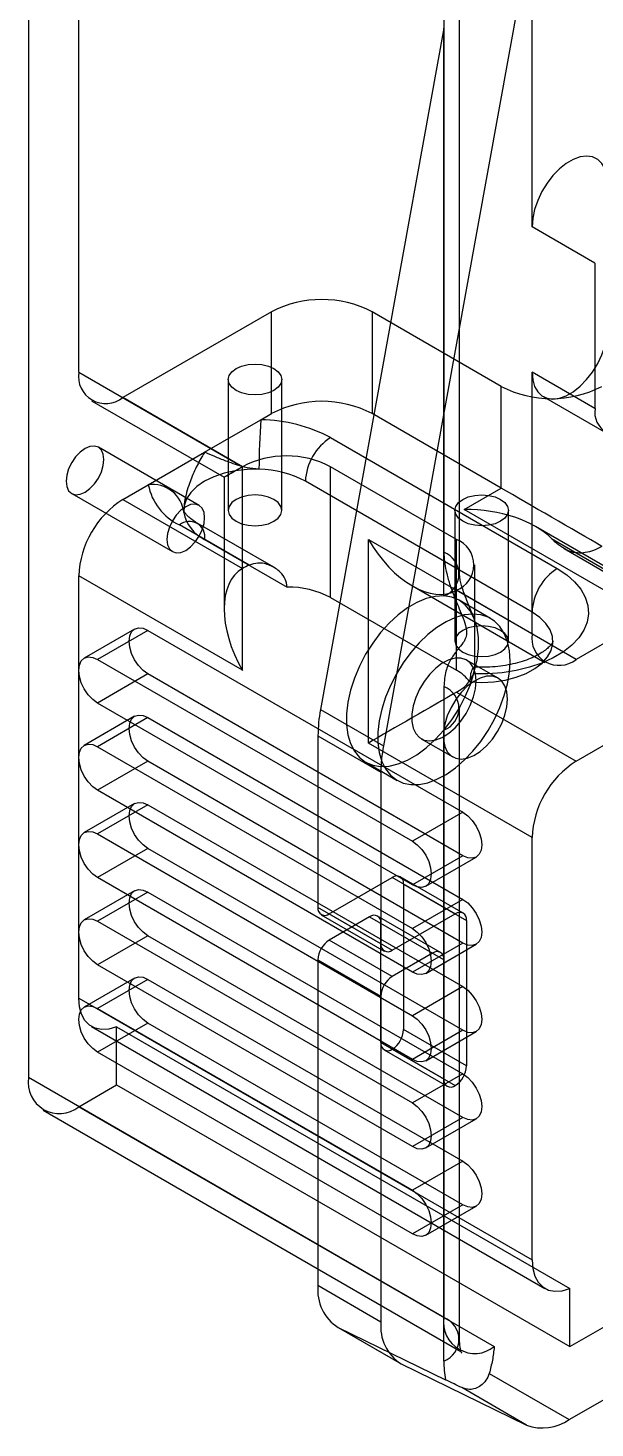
# Model space of a CAD drawing. Header units: millimetres. Extents: x -67 to 338, y -112 to 327.
# Drawn here: x 254.7 to 286.6, y -111.6 to -33 of the extents above; entities that cross this region are included whole.
import ezdxf

# ---------------------------------------------------------------- set-up
doc = ezdxf.new("R2010")
doc.units = ezdxf.units.MM

msp = doc.modelspace()

# ---------------------------------------------------------------- linework, layer by layer
at = {"color": 7, "linetype": 'Continuous', "lineweight": 25}
for p, q in [((254.743, -9.827), (254.743, -91.889)), ((257.571, -52.287), (257.571, -11.052)), ((278.077, -23.297), (278.077, -62.396)), ((278.956, -63.621), (278.956, -24.522)), ((283.027, -44.119), (283.027, -25.747)), ((283.096, -26.819), (274.681, -73.264)), ((278.077, -32.964), (271.145, -71.223)), ((278.077, -64.845), (278.077, -32.964)), ((286.562, -46.16), (283.027, -44.119)), ((286.562, -46.16), (286.562, -54.326)), ((320.15, -48.41), (285.502, -68.412)), ((268.39, -48.899), (260.046, -53.716)), ((268.39, -54.615), (268.39, -48.899)), ((281.294, -53.083), (274.047, -48.899)), ((274.047, -48.899), (274.047, -54.615)), ((257.571, -52.287), (266.763, -57.594)), ((283.027, -66.982), (283.027, -52.285)), ((286.562, -54.326), (283.027, -52.285)), ((265.971, -52.696), (265.971, -60.045)), ((268.971, -60.045), (268.971, -52.696)), ((281.294, -58.799), (281.294, -53.083)), ((258.296, -53.889), (265.738, -58.186)), ((266.763, -57.594), (260.046, -53.716)), ((283.648, -53.658), (287.184, -55.699)), ((285.502, -74.127), (320.15, -54.125)), ((264.642, -56.779), (267.804, -54.953)), ((267.804, -54.953), (268.39, -54.615)), ((281.294, -58.799), (274.047, -54.615)), ((264.331, -59.765), (258.675, -56.5)), ((271.713, -55.962), (284.441, -63.31)), ((261.48, -58.604), (264.642, -56.779)), ((266.763, -69.025), (266.763, -57.594)), ((278.784, -61.676), (271.713, -57.594)), ((271.713, -64.943), (271.713, -57.594)), ((260.046, -59.432), (261.48, -58.604)), ((265.738, -58.186), (265.738, -65.576)), ((283.027, -65.759), (270.299, -58.412)), ((279.224, -59.995), (281.294, -58.799)), ((257.175, -59.098), (262.831, -62.363)), ((260.046, -59.432), (266.763, -63.31)), ((278.698, -60.043), (278.698, -67.392)), ((288.174, -65.161), (279.224, -59.995)), ((281.698, -67.392), (281.698, -60.043)), ((267.142, -63.12), (263.228, -60.861)), ((268.519, -63.239), (264.228, -60.762)), ((288.174, -63.809), (283.224, -60.951)), ((264.642, -61.677), (269.274, -64.351)), ((273.834, -61.676), (283.027, -66.982)), ((273.834, -73.107), (273.834, -61.676)), ((278.784, -69.025), (278.784, -61.676)), ((284.123, -61.628), (288.037, -63.887)), ((284.823, -62.189), (287.901, -63.966)), ((279.809, -68.929), (279.809, -63.105)), ((257.571, -87.428), (257.571, -63.719)), ((266.763, -69.025), (257.571, -63.719)), ((276.31, -64.288), (283.752, -68.585)), ((271.713, -64.943), (278.784, -69.025)), ((285.502, -68.412), (278.784, -64.534)), ((280.702, -66.109), (278.934, -65.089)), ((260.71, -66.706), (257.882, -68.339)), ((261.46, -66.78), (258.632, -68.413)), ((261.46, -66.78), (279.138, -76.985)), ((258.632, -68.413), (276.309, -78.618)), ((281.12, -69.468), (279.352, -68.448)), ((261.46, -69.23), (258.632, -70.863)), ((279.138, -79.435), (261.46, -69.23)), ((278.077, -69.935), (278.077, -105.36)), ((278.784, -70.249), (285.502, -74.127)), ((276.309, -81.068), (258.632, -70.863)), ((271.145, -71.223), (274.681, -73.264)), ((278.956, -106.584), (278.956, -71.16)), ((260.71, -71.605), (257.882, -73.238)), ((261.46, -71.679), (258.632, -73.312)), ((261.46, -71.679), (279.138, -81.885)), ((271.006, -72.697), (271.006, -82.332)), ((271.006, -72.697), (274.542, -74.738)), ((276.802, -72.864), (278.57, -73.885)), ((278.077, -107.809), (278.077, -72.385)), ((258.632, -73.312), (276.309, -83.517)), ((283.027, -78.414), (273.834, -73.107)), ((261.46, -74.129), (258.632, -75.762)), ((279.138, -84.334), (261.46, -74.129)), ((273.685, -74.182), (275.452, -75.203)), ((274.542, -74.738), (274.542, -84.373)), ((276.309, -85.967), (258.632, -75.762)), ((260.71, -76.504), (257.882, -78.137)), ((261.46, -76.579), (258.632, -78.212)), ((261.46, -76.579), (279.138, -86.784)), ((279.138, -76.985), (276.309, -78.618)), ((258.632, -78.212), (276.309, -88.417)), ((283.027, -102.123), (283.027, -78.414)), ((261.46, -79.028), (258.632, -80.661)), ((279.138, -89.233), (261.46, -79.028)), ((279.138, -79.435), (276.309, -81.068)), ((277.059, -81.142), (279.888, -79.509)), ((276.309, -90.866), (258.632, -80.661)), ((271.642, -82.7), (275.178, -80.659)), ((278.714, -82.7), (275.178, -80.659)), ((279.163, -82.655), (275.628, -80.614)), ((260.71, -81.404), (257.882, -83.037)), ((261.46, -81.478), (258.632, -83.111)), ((261.46, -81.478), (279.138, -91.683)), ((275.814, -81.026), (275.814, -89.192)), ((275.814, -81.026), (279.35, -83.067)), ((274.542, -84.373), (271.006, -82.332)), ((279.138, -81.885), (276.309, -83.517)), ((258.632, -83.111), (276.309, -93.316)), ((271.192, -82.744), (274.728, -84.785)), ((271.642, -82.7), (275.178, -84.741)), ((273.905, -82.863), (271.642, -84.169)), ((273.905, -82.863), (277.441, -84.904)), ((277.891, -84.86), (274.355, -82.819)), ((274.542, -89.926), (274.542, -83.231)), ((278.077, -85.272), (274.542, -83.231)), ((275.178, -84.741), (278.714, -82.7)), ((279.35, -83.067), (279.35, -91.233)), ((261.46, -83.928), (258.632, -85.56)), ((279.138, -94.133), (261.46, -83.928)), ((275.178, -86.21), (271.642, -84.169)), ((279.138, -84.334), (276.309, -85.967)), ((277.059, -86.041), (279.888, -84.408)), ((276.309, -95.766), (258.632, -85.56)), ((271.006, -85.272), (271.006, -103.571)), ((271.006, -85.272), (274.542, -87.313)), ((277.441, -84.904), (275.178, -86.21)), ((278.077, -91.967), (278.077, -85.272)), ((260.71, -86.303), (257.882, -87.936)), ((261.46, -86.377), (258.632, -88.01)), ((261.46, -86.377), (279.138, -96.582)), ((279.138, -86.784), (276.309, -88.417)), ((285.116, -111.093), (327.606, -86.564)), ((285.148, -106.993), (320.504, -86.583)), ((257.571, -87.428), (283.027, -102.123)), ((258.632, -88.01), (276.309, -98.215)), ((274.542, -87.313), (274.542, -105.612)), ((258.296, -89.03), (283.752, -103.725)), ((261.46, -88.827), (258.632, -90.46)), ((259.692, -92.298), (259.692, -89.032)), ((259.692, -89.032), (285.148, -103.727)), ((279.138, -99.032), (261.46, -88.827)), ((279.35, -91.233), (275.814, -89.192)), ((279.138, -89.233), (276.309, -90.866)), ((277.059, -90.941), (279.888, -89.308)), ((274.542, -89.926), (278.077, -91.967)), ((274.728, -90.338), (278.264, -92.379)), ((275.178, -90.294), (278.714, -92.335)), ((276.309, -100.665), (258.632, -90.46)), ((278.077, -105.36), (254.743, -91.889)), ((279.138, -91.683), (276.309, -93.316)), ((257.571, -93.522), (259.692, -92.298)), ((259.692, -92.298), (285.148, -106.993)), ((257.571, -93.522), (280.906, -106.993)), ((255.571, -93.72), (278.906, -107.191)), ((279.138, -94.133), (276.309, -95.766)), ((277.059, -95.84), (279.888, -94.207)), ((279.138, -96.582), (276.309, -98.215)), ((279.138, -99.032), (276.309, -100.665)), ((277.059, -100.739), (279.888, -99.106)), ((274.542, -105.612), (271.006, -103.571)), ((285.148, -106.993), (285.148, -103.727)), ((272.042, -105.86), (275.577, -107.901)), ((272.143, -105.914), (278.17, -108.859)), ((272.143, -105.914), (275.679, -107.955)), ((275.679, -107.955), (282.718, -111.395)), ((280.624, -108.5), (285.116, -111.093)), ((282.718, -111.395), (279.076, -109.292))]:
    msp.add_line(p, q, dxfattribs=at)
at = {"color": 7, "linetype": 'Continuous', "lineweight": 25, "flags": 128}
for points in [[(287.27, -41.67), (287.233, -41.241), (287.126, -40.868), (286.952, -40.564), (286.716, -40.339), (286.427, -40.202), (286.094, -40.156), (285.729, -40.203), (285.344, -40.342), (284.952, -40.568), (284.568, -40.874), (284.203, -41.248), (283.87, -41.678), (283.581, -42.149), (283.345, -42.646), (283.17, -43.152), (283.063, -43.648), (283.027, -44.119)], [(283.027, -52.285), (283.063, -52.714), (283.17, -53.087), (283.345, -53.391), (283.581, -53.615), (283.87, -53.753), (284.203, -53.799), (284.568, -53.751), (284.952, -53.612), (285.344, -53.386), (285.729, -53.081), (286.094, -52.707), (286.427, -52.277), (286.716, -51.805), (286.952, -51.308), (287.126, -50.803), (287.233, -50.306), (287.27, -49.835)], [(266.41, -52.083), (266.721, -51.946), (267.082, -51.859), (267.471, -51.83), (267.859, -51.859), (268.221, -51.946), (268.531, -52.083), (268.77, -52.263), (268.919, -52.472), (268.971, -52.696), (268.919, -52.92), (268.77, -53.129), (268.531, -53.308), (268.221, -53.446), (267.859, -53.532), (267.471, -53.562), (267.082, -53.532), (266.721, -53.446), (266.41, -53.308), (266.171, -53.129), (266.022, -52.92), (265.971, -52.696), (266.022, -52.472), (266.171, -52.263), (266.41, -52.083)], [(258.985, -57.186), (258.949, -56.89), (258.843, -56.656), (258.675, -56.5), (258.455, -56.432), (258.199, -56.457), (257.925, -56.574), (257.65, -56.774), (257.394, -57.044), (257.175, -57.366), (257.006, -57.717), (256.9, -58.073), (256.864, -58.411), (256.9, -58.707), (257.006, -58.941), (257.175, -59.098), (257.394, -59.166), (257.65, -59.14), (257.925, -59.023), (258.199, -58.823), (258.455, -58.553), (258.675, -58.232), (258.843, -57.881), (258.949, -57.524), (258.985, -57.186)], [(267.693, -57.739), (267.021, -57.75), (266.362, -57.826), (265.734, -57.964), (265.156, -58.161), (264.642, -58.412), (264.208, -58.708), (263.867, -59.042), (263.627, -59.405), (263.496, -59.785), (263.477, -60.173)], [(264.642, -60.452), (264.606, -60.156), (264.5, -59.922), (264.331, -59.765), (264.112, -59.697), (263.856, -59.723), (263.581, -59.839), (263.307, -60.04), (263.051, -60.31), (262.831, -60.631), (262.663, -60.982), (262.557, -61.339), (262.521, -61.677), (262.557, -61.973), (262.663, -62.207), (262.831, -62.363), (263.051, -62.431), (263.307, -62.406), (263.581, -62.289), (263.856, -62.089), (264.112, -61.819), (264.331, -61.497), (264.5, -61.146), (264.606, -60.79), (264.642, -60.452)], [(268.531, -60.657), (268.77, -60.477), (268.919, -60.269), (268.971, -60.045), (268.919, -59.82), (268.77, -59.612), (268.531, -59.432), (268.221, -59.295), (267.859, -59.208), (267.471, -59.179), (267.082, -59.208), (266.721, -59.295), (266.41, -59.432), (266.171, -59.612), (266.022, -59.82), (265.971, -60.045), (266.022, -60.269), (266.171, -60.477), (266.41, -60.657), (266.721, -60.794), (267.082, -60.881), (267.471, -60.91), (267.859, -60.881), (268.221, -60.794), (268.531, -60.657)], [(279.138, -59.431), (279.448, -59.293), (279.81, -59.207), (280.198, -59.177), (280.587, -59.207), (280.948, -59.293), (281.259, -59.431), (281.497, -59.61), (281.647, -59.819), (281.698, -60.043), (281.647, -60.267), (281.497, -60.476), (281.259, -60.656), (280.948, -60.793), (280.587, -60.88), (280.198, -60.909), (279.81, -60.88), (279.448, -60.793), (279.138, -60.656), (278.899, -60.476), (278.75, -60.267), (278.698, -60.043), (278.75, -59.819), (278.899, -59.61), (279.138, -59.431)], [(284.441, -63.31), (284.974, -63.662), (285.42, -64.053), (285.77, -64.474), (286.019, -64.919), (286.162, -65.38), (286.197, -65.847), (286.121, -66.313), (285.938, -66.768), (285.65, -67.205), (285.263, -67.616), (284.784, -67.993), (284.221, -68.329), (283.584, -68.619), (282.886, -68.856), (282.139, -69.037), (281.356, -69.158), (280.553, -69.217), (279.743, -69.213)], [(278.077, -64.845), (277.595, -64.872), (277.088, -64.995), (276.564, -65.212), (276.035, -65.519), (275.512, -65.909), (275.005, -66.375), (274.524, -66.907), (274.08, -67.495), (273.681, -68.126), (273.335, -68.787), (273.05, -69.466), (272.83, -70.148), (272.682, -70.82), (272.606, -71.468), (272.606, -72.078), (272.682, -72.639), (272.83, -73.14), (273.05, -73.569), (273.335, -73.918), (273.681, -74.18), (274.08, -74.35), (274.524, -74.425), (275.005, -74.402), (275.512, -74.283), (276.035, -74.069), (276.564, -73.765), (277.088, -73.378), (277.595, -72.914), (278.077, -72.385)], [(278.077, -72.385), (278.525, -71.796), (278.928, -71.163), (279.277, -70.499), (279.565, -69.817), (279.786, -69.131), (279.936, -68.456), (280.012, -67.805), (280.012, -67.191), (279.936, -66.628), (279.786, -66.126), (279.565, -65.696), (279.277, -65.346), (278.928, -65.085), (278.525, -64.917), (278.077, -64.845)], [(281.789, -68.513), (281.753, -67.937), (281.646, -67.414), (281.468, -66.955), (281.225, -66.567), (280.921, -66.259), (280.561, -66.036), (280.153, -65.904), (279.704, -65.864), (279.224, -65.917), (278.722, -66.062), (278.207, -66.297), (277.689, -66.617), (277.179, -67.015), (276.686, -67.484), (276.221, -68.015), (275.792, -68.597), (275.407, -69.22), (275.074, -69.87), (274.799, -70.536), (274.589, -71.204), (274.446, -71.861), (274.374, -72.495), (274.374, -73.093), (274.446, -73.644), (274.589, -74.136), (274.799, -74.561), (275.074, -74.909), (275.407, -75.175), (275.792, -75.353), (276.221, -75.44), (276.686, -75.433), (277.179, -75.334), (277.689, -75.143), (278.207, -74.865), (278.722, -74.506), (279.224, -74.071), (279.704, -73.57), (280.153, -73.012), (280.561, -72.408), (280.921, -71.77), (281.225, -71.11), (281.468, -70.442), (281.646, -69.778), (281.753, -69.13), (281.789, -68.513)], [(279.535, -69.669), (280.205, -69.701), (280.874, -69.668), (281.524, -69.571), (282.137, -69.412), (282.696, -69.196), (283.184, -68.929), (283.587, -68.619), (283.895, -68.274), (284.099, -67.905), (284.192, -67.52), (284.173, -67.133), (284.042, -66.752), (283.802, -66.39), (283.46, -66.056), (283.027, -65.759)], [(261.46, -69.23), (261.186, -69.03), (260.93, -68.76), (260.71, -68.438), (260.542, -68.087), (260.436, -67.731), (260.399, -67.393), (260.436, -67.097), (260.542, -66.862), (260.71, -66.706), (260.93, -66.638), (261.186, -66.663), (261.46, -66.78)], [(281.259, -68.005), (281.497, -67.825), (281.647, -67.616), (281.698, -67.392), (281.647, -67.168), (281.497, -66.959), (281.259, -66.78), (280.948, -66.642), (280.587, -66.556), (280.198, -66.526), (279.81, -66.556), (279.448, -66.642), (279.138, -66.78), (278.899, -66.959), (278.75, -67.168), (278.698, -67.392), (278.75, -67.616), (278.899, -67.825), (279.138, -68.005), (279.448, -68.142), (279.81, -68.229), (280.198, -68.258), (280.587, -68.229), (280.948, -68.142), (281.259, -68.005)], [(258.632, -70.863), (258.357, -70.662), (258.101, -70.392), (257.882, -70.071), (257.713, -69.72), (257.607, -69.363), (257.571, -69.026), (257.607, -68.729), (257.713, -68.495), (257.882, -68.339), (258.101, -68.271), (258.357, -68.296), (258.632, -68.413)], [(279.88, -69.615), (279.843, -69.217), (279.734, -68.878), (279.557, -68.612), (279.319, -68.43), (279.031, -68.338), (278.703, -68.342), (278.35, -68.44), (277.986, -68.629), (277.625, -68.901), (277.283, -69.245), (276.973, -69.647), (276.709, -70.09), (276.501, -70.556), (276.357, -71.026), (276.283, -71.481), (276.283, -71.902), (276.357, -72.272), (276.501, -72.577), (276.709, -72.802), (276.973, -72.94), (277.283, -72.984), (277.625, -72.933), (277.986, -72.788), (278.35, -72.557), (278.703, -72.247), (279.031, -71.872), (279.319, -71.448), (279.557, -70.991), (279.734, -70.521), (279.843, -70.056), (279.88, -69.615)], [(281.648, -70.636), (281.611, -70.238), (281.502, -69.899), (281.325, -69.633), (281.087, -69.45), (280.799, -69.359), (280.471, -69.362), (280.118, -69.461), (279.754, -69.65), (279.393, -69.922), (279.051, -70.266), (278.741, -70.667), (278.477, -71.11), (278.268, -71.576), (278.124, -72.046), (278.051, -72.501), (278.051, -72.923), (278.124, -73.293), (278.268, -73.597), (278.477, -73.823), (278.741, -73.96), (279.051, -74.004), (279.393, -73.953), (279.754, -73.809), (280.118, -73.577), (280.471, -73.268), (280.799, -72.893), (281.087, -72.468), (281.325, -72.012), (281.502, -71.541), (281.611, -71.076), (281.648, -70.636)], [(261.46, -74.129), (261.186, -73.929), (260.93, -73.659), (260.71, -73.337), (260.542, -72.986), (260.436, -72.63), (260.399, -72.292), (260.436, -71.996), (260.542, -71.762), (260.71, -71.605), (260.93, -71.537), (261.186, -71.563), (261.46, -71.679)], [(258.632, -75.762), (258.357, -75.562), (258.101, -75.292), (257.882, -74.97), (257.713, -74.619), (257.607, -74.263), (257.571, -73.925), (257.607, -73.629), (257.713, -73.394), (257.882, -73.238), (258.101, -73.17), (258.357, -73.196), (258.632, -73.312)], [(261.46, -79.028), (261.186, -78.828), (260.93, -78.558), (260.71, -78.237), (260.542, -77.886), (260.436, -77.529), (260.399, -77.191), (260.436, -76.895), (260.542, -76.661), (260.71, -76.504), (260.93, -76.437), (261.186, -76.462), (261.46, -76.579)], [(279.138, -76.985), (279.412, -77.186), (279.668, -77.456), (279.888, -77.777), (280.056, -78.128), (280.162, -78.485), (280.198, -78.822), (280.162, -79.119), (280.056, -79.353), (279.888, -79.509), (279.668, -79.577), (279.412, -79.552), (279.138, -79.435)], [(258.632, -80.661), (258.357, -80.461), (258.101, -80.191), (257.882, -79.869), (257.713, -79.518), (257.607, -79.162), (257.571, -78.824), (257.607, -78.528), (257.713, -78.294), (257.882, -78.137), (258.101, -78.069), (258.357, -78.095), (258.632, -78.212)], [(276.309, -78.618), (276.584, -78.818), (276.84, -79.088), (277.059, -79.41), (277.228, -79.761), (277.334, -80.117), (277.37, -80.455), (277.334, -80.751), (277.228, -80.986), (277.059, -81.142), (276.84, -81.21), (276.584, -81.185), (276.309, -81.068)], [(261.46, -83.928), (261.186, -83.727), (260.93, -83.457), (260.71, -83.136), (260.542, -82.785), (260.436, -82.428), (260.399, -82.09), (260.436, -81.794), (260.542, -81.56), (260.71, -81.404), (260.93, -81.336), (261.186, -81.361), (261.46, -81.478)], [(279.138, -81.885), (279.412, -82.085), (279.668, -82.355), (279.888, -82.676), (280.056, -83.027), (280.162, -83.384), (280.198, -83.722), (280.162, -84.018), (280.056, -84.252), (279.888, -84.408), (279.668, -84.476), (279.412, -84.451), (279.138, -84.334)], [(258.632, -85.56), (258.357, -85.36), (258.101, -85.09), (257.882, -84.769), (257.713, -84.418), (257.607, -84.061), (257.571, -83.723), (257.607, -83.427), (257.713, -83.193), (257.882, -83.037), (258.101, -82.969), (258.357, -82.994), (258.632, -83.111)], [(276.309, -83.517), (276.584, -83.718), (276.84, -83.988), (277.059, -84.309), (277.228, -84.66), (277.334, -85.017), (277.37, -85.355), (277.334, -85.651), (277.228, -85.885), (277.059, -86.041), (276.84, -86.109), (276.584, -86.084), (276.309, -85.967)], [(261.46, -88.827), (261.186, -88.627), (260.93, -88.357), (260.71, -88.035), (260.542, -87.684), (260.436, -87.328), (260.399, -86.99), (260.436, -86.694), (260.542, -86.459), (260.71, -86.303), (260.93, -86.235), (261.186, -86.26), (261.46, -86.377)], [(279.138, -86.784), (279.412, -86.984), (279.668, -87.254), (279.888, -87.576), (280.056, -87.926), (280.162, -88.283), (280.198, -88.621), (280.162, -88.917), (280.056, -89.151), (279.888, -89.308), (279.668, -89.376), (279.412, -89.35), (279.138, -89.233)], [(259.692, -89.032), (259.263, -89.162), (258.859, -89.192), (258.492, -89.12), (258.175, -88.95), (257.917, -88.686), (257.727, -88.336), (257.61, -87.912), (257.571, -87.428)], [(258.632, -90.46), (258.357, -90.259), (258.101, -89.989), (257.882, -89.668), (257.713, -89.317), (257.607, -88.96), (257.571, -88.623), (257.607, -88.326), (257.713, -88.092), (257.882, -87.936), (258.101, -87.868), (258.357, -87.893), (258.632, -88.01)], [(276.309, -88.417), (276.584, -88.617), (276.84, -88.887), (277.059, -89.208), (277.228, -89.559), (277.334, -89.916), (277.37, -90.254), (277.334, -90.55), (277.228, -90.784), (277.059, -90.94), (276.84, -91.008), (276.584, -90.983), (276.309, -90.866)], [(279.138, -91.683), (279.412, -91.883), (279.668, -92.153), (279.888, -92.475), (280.056, -92.826), (280.162, -93.182), (280.198, -93.52), (280.162, -93.816), (280.056, -94.051), (279.888, -94.207), (279.668, -94.275), (279.412, -94.249), (279.138, -94.133)], [(276.309, -93.316), (276.584, -93.516), (276.84, -93.786), (277.059, -94.108), (277.228, -94.459), (277.334, -94.815), (277.37, -95.153), (277.334, -95.449), (277.228, -95.683), (277.059, -95.84), (276.84, -95.908), (276.584, -95.882), (276.309, -95.766)], [(279.138, -96.582), (279.412, -96.783), (279.668, -97.053), (279.888, -97.374), (280.056, -97.725), (280.162, -98.082), (280.198, -98.419), (280.162, -98.716), (280.056, -98.95), (279.888, -99.106), (279.668, -99.174), (279.412, -99.149), (279.138, -99.032)], [(276.309, -98.215), (276.584, -98.415), (276.84, -98.685), (277.059, -99.007), (277.228, -99.358), (277.334, -99.714), (277.37, -100.052), (277.334, -100.348), (277.228, -100.583), (277.059, -100.739), (276.84, -100.807), (276.584, -100.781), (276.309, -100.665)], [(283.027, -102.123), (283.066, -102.607), (283.183, -103.031), (283.373, -103.381), (283.631, -103.645), (283.948, -103.816), (284.315, -103.887), (284.719, -103.857), (285.148, -103.727)]]:
    msp.add_lwpolyline(points, dxfattribs=at)
at = {"color": 7, "linetype": 'Continuous', "lineweight": 25}
for centre, radius, start, end in [((271.218, -54.328), 6.121, 62.48054, 117.51946), ((259.087, -52.519), 1.534, 171.31506, 308.67419), ((284.123, -47.655), 6.121, 242.48054, 297.51946), ((271.218, -60.044), 6.121, 62.48054, 117.51946), ((302.48, -57.733), 34.787, 175.41584, 180.00915), ((267.695, -63.452), 8.499, 61.78542, 89.26256), ((287.856, -54.535), 1.31, 170.78596, 309.20329), ((273.369, -58.551), 3.074, 122.60548, 177.39452), ((269.238, -62.344), 5.356, 62.48054, 117.51946), ((267.62, -63.405), 5.666, 61.78542, 89.26256), ((261.711, -60.365), 1.776, 6.20065, 97.4904), ((264.561, -58.023), 3.136, 190.68861, 244.83989), ((262.922, -63.95), 5.356, 122.4763, 177.5237), ((265.531, -59.785), 2.09, 190.68861, 244.83989), ((263.78, -61.537), 0.873, 350.78596, 129.20329), ((278.227, -63.105), 1.534, 291.31255, 68.68745), ((277.612, -63.621), 1.31, 290.78342, 69.21658), ((268.585, -66.481), 3.657, 113.24196, 119.88318), ((286.097, -65.899), 3.074, 122.60548, 177.39452), ((269.344, -69.385), 5.034, 61.92831, 90.80099), ((284.543, -67.214), 1.534, 171.31468, 308.67457), ((277.624, -71.137), 2.41, 37.51151, 61.20304), ((277.612, -71.16), 1.31, 290.78342, 69.21658), ((277.863, -68.436), 2.034, 296.93426, 337.54143), ((279.301, -72.737), 8.295, 169.48875, 179.72693), ((282.837, -74.778), 8.295, 169.48875, 179.72693), ((288.377, -78.645), 5.356, 122.4764, 177.5236), ((275.426, -80.963), 0.393, 350.78596, 129.20329), ((271.394, -82.395), 0.393, 170.78596, 309.20329), ((274.154, -83.168), 0.393, 350.78596, 129.20329), ((278.962, -83.004), 0.393, 350.78596, 129.20329), ((272.388, -85.335), 1.383, 122.60548, 177.39452), ((274.93, -84.436), 0.393, 170.78596, 309.20329), ((277.689, -85.209), 0.393, 350.78596, 129.20329), ((275.923, -87.376), 1.383, 122.60548, 177.39452), ((274.433, -89.129), 1.383, 302.60548, 357.39452), ((274.93, -89.989), 0.393, 170.78596, 309.20329), ((256.476, -92.154), 1.753, 171.31468, 308.67457), ((277.968, -91.17), 1.383, 302.60548, 357.39452), ((278.465, -92.03), 0.393, 170.78596, 309.20329), ((273.443, -103.836), 2.452, 173.80114, 237.98235), ((276.979, -105.877), 2.452, 173.80114, 237.98235), ((279.81, -105.624), 1.753, 171.31468, 308.67457), ((277.612, -106.584), 1.31, 290.78342, 69.21658), ((283.74, -107.836), 5.663, 179.73059, 190.41697), ((283.632, -108.978), 2.584, 249.28845, 305.05116)]:
    msp.add_arc(centre, radius, start, end, dxfattribs=at)
for centre, major_axis, ratio, start_param, end_param in [((269.238, -56.165), (3.5, 2.021), 0.00007, 2.356154, 3.92695), ((284.123, -60.433), (4, -2.31), 0.00007, 0.785439, 2.356235), ((279.224, -63.261), (5.657, 0), 0.577382, 0.523599, 1.570796), ((276.309, -60.247), (-2.475, 4.287), 0.577335, 1.570756, 3.141552), ((269.238, -67.597), (-2.475, 4.287), 0.577335, 6.283145, 7.853941), ((276.309, -71.679), (3.5, 2.021), 0.00007, 0.785358, 2.356154)]:
    msp.add_ellipse(centre, major_axis=major_axis, ratio=ratio, start_param=start_param, end_param=end_param, dxfattribs=at)
for points, knots in [([(264.642, -56.779), (264.64, -56.782), (264.586, -56.867), (264.379, -57.207), (264.059, -57.822), (263.769, -58.547), (263.586, -59.176), (263.474, -59.727), (263.476, -60.019), (263.477, -60.173)], [0, 0, 0, 0, 0.003194, 0.076159, 0.300186, 0.528946, 0.676677, 0.828514, 1, 1, 1, 1]), ([(267.693, -57.739), (267.465, -57.715), (267.041, -57.672), (266.482, -57.509), (265.92, -57.315), (265.348, -57.083), (264.921, -56.898), (264.698, -56.802), (264.644, -56.78), (264.642, -56.779)], [0, 0, 0, 0, 0.171484, 0.318676, 0.471057, 0.694732, 0.923842, 0.996806, 1, 1, 1, 1]), ([(263.471, -60.047), (263.471, -60.049), (263.471, -60.054), (263.471, -60.045), (263.471, -60.039)], [0, 0, 0, 0, 0.4244532, 1, 1, 1, 1]), ([(264.228, -60.762), (264.171, -60.728), (264.007, -60.629), (263.795, -60.468), (263.618, -60.295), (263.517, -60.159), (263.475, -60.072), (263.471, -60.048), (263.471, -60.046), (263.471, -60.045)], [0, 0, 0, 0, 0.087552, 0.251902, 0.415585, 0.580716, 0.751841, 0.938632, 1, 1, 1, 1]), ([(286.951, -62.065), (286.796, -62.147), (286.481, -62.311), (286.021, -62.434), (285.57, -62.456), (285.142, -62.36), (284.723, -62.146), (284.387, -61.885), (284.186, -61.689), (284.123, -61.628)], [0, 0, 0, 0, 0.154676, 0.313761, 0.468461, 0.627982, 0.775924, 0.929566, 1, 1, 1, 1]), ([(278.077, -62.396), (278.078, -62.436), (278.081, -62.811), (278.18, -63.439), (278.42, -64.259), (278.716, -65.055), (279.044, -65.802), (279.293, -66.46), (279.371, -66.891), (279.303, -67.273), (279.083, -67.586), (278.766, -67.96), (278.437, -68.42), (278.145, -69.064), (278.101, -69.634), (278.077, -69.935)], [0, 0, 0, 0, 0.014357, 0.136688, 0.20941, 0.28314, 0.396581, 0.456407, 0.497428, 0.538669, 0.609554, 0.68192, 0.782532, 0.884946, 1, 1, 1, 1]), ([(269.274, -64.351), (269.251, -64.197), (269.205, -63.891), (268.855, -63.446), (268.328, -63.097), (267.69, -62.954), (267.305, -63.071), (267.142, -63.12)], [0, 0, 0, 0, 0.169948, 0.33856, 0.580344, 0.823108, 1, 1, 1, 1]), ([(279.79, -66.137), (279.752, -66.04), (279.614, -65.697), (279.394, -65.191), (279.192, -64.659), (279.068, -64.27), (278.997, -63.979), (278.963, -63.764), (278.956, -63.657), (278.956, -63.627), (278.956, -63.62)], [0, 0, 0, 0, 0.101128, 0.361317, 0.537094, 0.669797, 0.78696, 0.884859, 0.970582, 1, 1, 1, 1]), ([(284.198, -67.392), (284.198, -67.392), (284.198, -67.392), (284.198, -67.408), (284.16, -67.492), (284.068, -67.622), (283.903, -67.791), (283.656, -67.983), (283.332, -68.178), (282.937, -68.364), (282.476, -68.531), (281.958, -68.671), (281.395, -68.777), (280.801, -68.841), (280.255, -68.862), (279.913, -68.85), (279.774, -68.845)], [0, 0, 0, 0, 0.037785, 0.133056, 0.208326, 0.278377, 0.352058, 0.423829, 0.495662, 0.568275, 0.642068, 0.717062, 0.793094, 0.869913, 0.947229, 1, 1, 1, 1]), ([(279.743, -69.213), (279.772, -69.112), (279.83, -68.91), (279.787, -68.817), (279.687, -68.901), (279.564, -69.173), (279.544, -69.511), (279.535, -69.669)], [0, 0, 0, 0, 0.190254, 0.380193, 0.579089, 0.802131, 1, 1, 1, 1]), ([(278.956, -71.161), (278.956, -71.155), (278.956, -71.123), (278.963, -71.079), (278.955, -71.119), (278.943, -71.139), (278.948, -71.131), (278.949, -71.13)], [0, 0, 0, 0, 0.044206, 0.281844, 0.613573, 0.951716, 1, 1, 1, 1]), ([(278.906, -107.191), (278.937, -107.211), (279.006, -107.256), (279.07, -107.326), (279.082, -107.35), (279.057, -107.302), (279.013, -107.171), (278.973, -106.954), (278.957, -106.742), (278.956, -106.609), (278.956, -106.584)], [0, 0, 0, 0, 0.130585, 0.296161, 0.44166, 0.574724, 0.712179, 0.844434, 0.970388, 1, 1, 1, 1]), ([(280.906, -106.993), (280.905, -106.995), (280.874, -107.249), (280.817, -107.753), (280.689, -108.251), (280.624, -108.5)], [0, 0, 0, 0, 0.004816, 0.501928, 1, 1, 1, 1]), ([(279.076, -109.292), (278.936, -109.226), (278.656, -109.095), (278.332, -108.938), (278.17, -108.859)], [0, 0, 0, 0, 0.499393, 1, 1, 1, 1]), ([(280.624, -108.5), (280.567, -108.635), (280.45, -108.911), (280.164, -109.189), (279.848, -109.356), (279.476, -109.425), (279.222, -109.341), (279.076, -109.292)], [0, 0, 0, 0, 0.190841, 0.388131, 0.5673, 0.750771, 1, 1, 1, 1])]:
    msp.add_open_spline(points, degree=3, knots=knots, dxfattribs=at)

doc.saveas('drawing.dxf')
